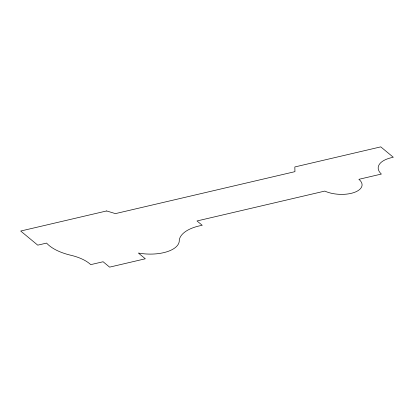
<?xml version="1.0" encoding="UTF-8"?>
<svg xmlns="http://www.w3.org/2000/svg" width="414" height="414" viewBox="0 0 414 414"><rect width="100%" height="100%" fill="white"/><g stroke="black" fill="none" stroke-linecap="round" stroke-linejoin="round"><path stroke-width="0.62" d="M106.641 210.949L20.7 231.033L37.746 245.155L46.585 243.09A45.607 21.202 3.1 0 0 71.824 255.49A39.584 18.402 3.1 0 1 90.728 264.639L103.107 261.746L109.606 267.134L145.319 258.786L138.395 253.047A31.873 14.816 3.1 0 0 179.262 240.016A41.131 19.116 3.1 0 1 202.234 225.294L197.007 220.962L324.783 191.092A22.465 10.443 3.1 0 0 353.996 192.536A22.465 10.443 3.1 0 0 358.876 179.324L381.377 174.061A27.153 12.622 3.1 0 1 391.251 157.724L393.3 157.242L380.776 146.867L294.835 166.956L294.949 171.655L115.418 213.619L106.641 210.949"/></g></svg>
